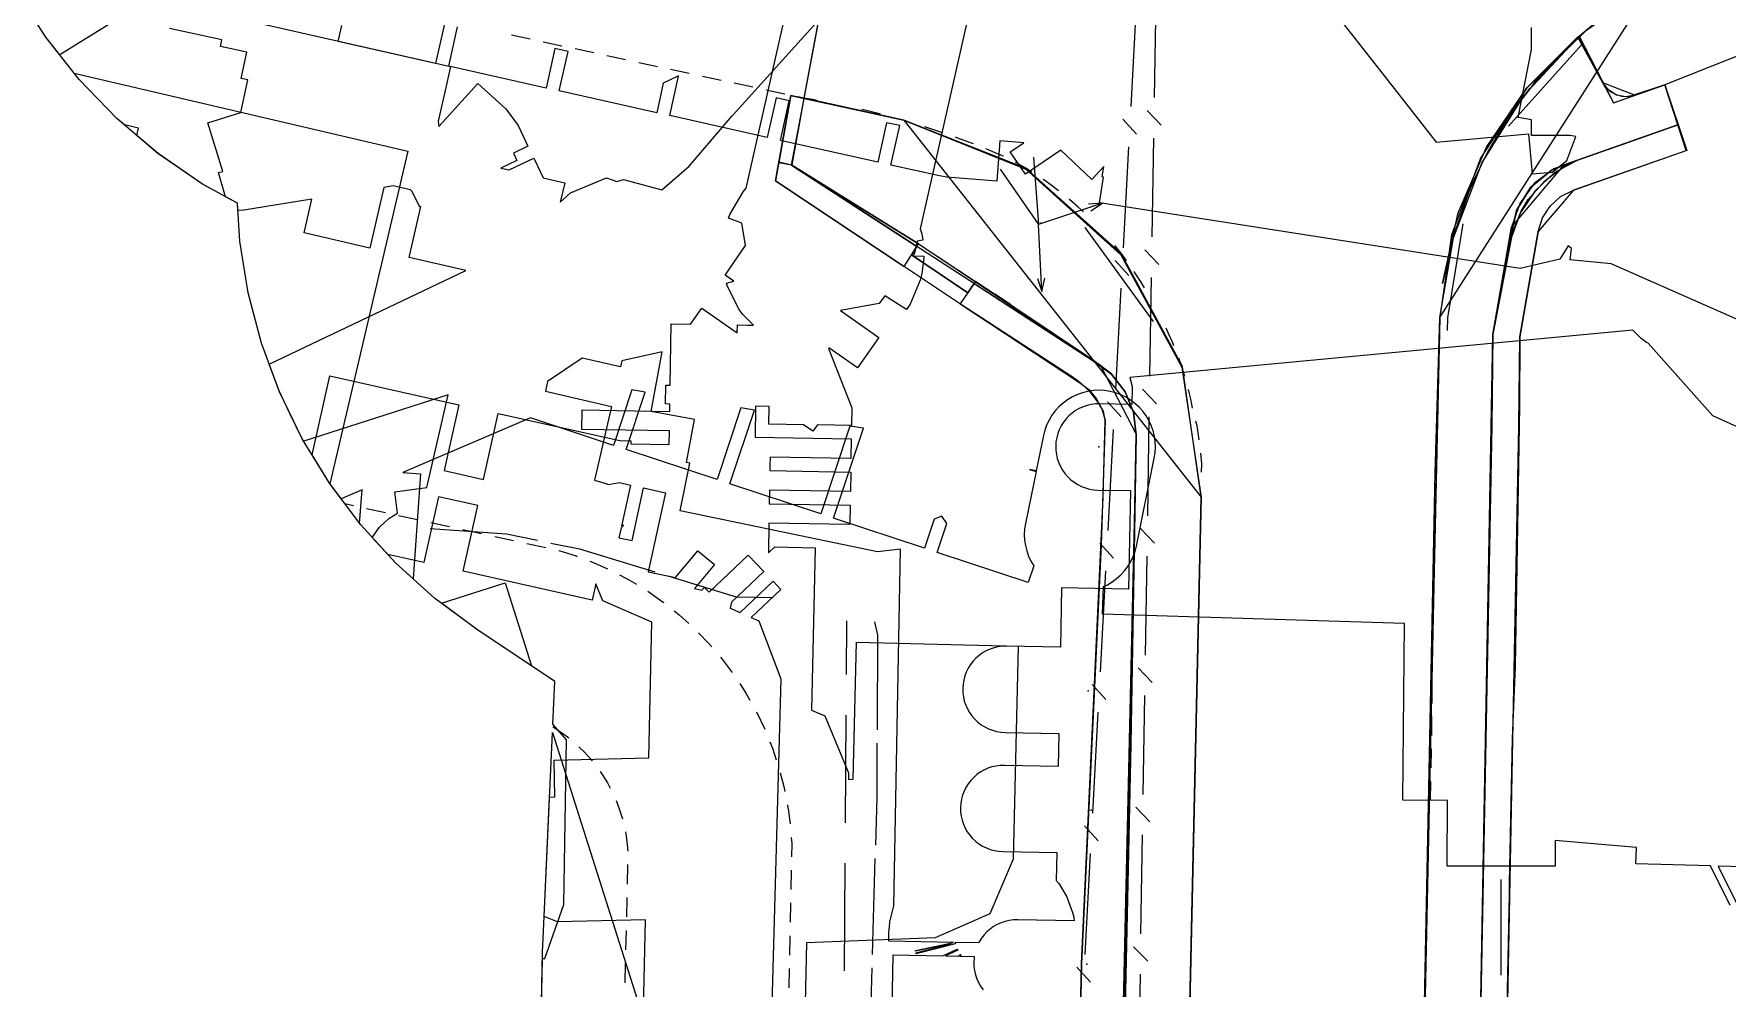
# Model space of a CAD drawing. Header units: metres. Extents: x -3903 to -3714, y 4981 to 6033.
# Drawn here: x -3848.3 to -3785.5, y 5277.6 to 5313 of the extents above; entities that cross this region are included whole.
import ezdxf

# ---------------------------------------------------------------- set-up
doc = ezdxf.new("R2010")
doc.units = ezdxf.units.M
for name, color, linetype in [('BOUNDARY', 7, 'Continuous'), ('BUILDING', 7, 'Continuous'), ('CURB', 7, 'Continuous'), ('ELECTR_CABLE', 7, 'Continuous'), ('ELECTR_CABLE_COMM', 7, 'Continuous'), ('GAS', 7, 'Continuous'), ('GRASS', 7, 'Continuous'), ('GROUND', 7, 'Continuous'), ('LAMP', 7, 'Continuous'), ('OVERHEAD_POWER_LINE', 7, 'Continuous'), ('ROAD', 7, 'Continuous'), ('SEWER', 7, 'Continuous'), ('SIDEWALK_PATH', 7, 'Continuous'), ('TREE', 7, 'Continuous'), ('WATER_PIPELINE', 7, 'Continuous')]:
    doc.layers.add(name, color=color, linetype=linetype)

msp = doc.modelspace()

# ---------------------------------------------------------------- linework, layer by layer
at = {"layer": 'BOUNDARY'}
for points in [[(-3766.326, 5319.676), (-3787.796, 5311.133), (-3786.987, 5308.698), (-3791.191, 5307.231), (-3792.499, 5305.686), (-3793.178, 5301.777), (-3793.195, 5299.223), (-3793.353, 5289.553), (-3793.458, 5286.872), (-3793.569, 5281.488), (-3793.572, 5281.3), (-3793.577, 5281.084), (-3793.843, 5268.051), (-3793.899, 5265.55), (-3794.226, 5250.986), (-3794.257, 5249.969), (-3794.26, 5249.905), (-3794.467, 5243.278), (-3794.781, 5233.291), (-3794.95, 5225.411), (-3794.938, 5219.615), (-3795.084, 5200.583)], [(-3809.857, 5258.272), (-3809.436, 5278.528), (-3808.637, 5295.817), (-3808.564, 5298.695), (-3808.624, 5299.019), (-3808.68, 5299.126), (-3808.807, 5299.328), (-3808.948, 5299.521), (-3809.098, 5299.701), (-3809.257, 5299.867), (-3809.427, 5300.022), (-3809.602, 5300.164), (-3809.792, 5300.298), (-3813.927, 5302.999), (-3820.79, 5307.575), (-3820.222, 5310.742), (-3819.734, 5310.632), (-3818.097, 5319.329)]]:
    msp.add_lwpolyline(points, dxfattribs=at)
at = {"layer": 'BUILDING'}
for points in [[(-3834.436, 5308.669), (-3837.329, 5296.332), (-3837.342, 5296.349), (-3838.349, 5297.999), (-3839.191, 5299.739), (-3839.862, 5301.552), (-3840.354, 5303.421), (-3840.664, 5305.329), (-3840.754, 5306.741), (-3842.05, 5307.453), (-3843.702, 5308.59), (-3845.232, 5309.887), (-3846.624, 5311.331), (-3846.814, 5311.571)], [(-3830.821, 5292.649), (-3829.846, 5289.575), (-3831.886, 5290.935), (-3833.189, 5291.898)], [(-3834.193, 5264.424), (-3833.246, 5265.411), (-3831.703, 5266.724), (-3829.653, 5268.295), (-3829.432, 5278.944), (-3829.415, 5279.451), (-3829.061, 5287.101), (-3818.422, 5253.551), (-3829.619, 5250)]]:
    msp.add_lwpolyline(points, close=True, dxfattribs=at)
at = {"layer": 'CURB'}
for points in [[(-3799.43, 5141.648), (-3796.32, 5296.741), (-3796.146, 5302.497), (-3788.309, 5314.771)], [(-3829.896, 5312.826), (-3830.588, 5312.975)], [(-3828.714, 5312.571), (-3829.407, 5312.72)], [(-3791.024, 5312.912), (-3790.11, 5311.218), (-3788.901, 5310.748), (-3787.796, 5311.133)], [(-3827.533, 5312.317), (-3828.226, 5312.466)], [(-3826.352, 5312.063), (-3826.809, 5312.161), (-3827.045, 5312.212)], [(-3793.596, 5309.604), (-3790.875, 5312.636)], [(-3825.171, 5311.808), (-3825.863, 5311.957)], [(-3823.99, 5311.554), (-3824.682, 5311.703)], [(-3822.809, 5311.299), (-3823.501, 5311.448)], [(-3821.628, 5311.045), (-3822.32, 5311.194)], [(-3820.446, 5310.79), (-3821.139, 5310.94)], [(-3792.814, 5310.995), (-3793.008, 5310.746), (-3793.146, 5310.562), (-3793.222, 5310.459), (-3793.24, 5310.434)], [(-3820.192, 5308.152), (-3819.734, 5310.637)], [(-3819.261, 5310.558), (-3819.346, 5310.573), (-3819.733, 5310.637), (-3819.958, 5310.685)], [(-3819.734, 5310.632), (-3816.034, 5309.829), (-3805.005, 5295.835), (-3806.718, 5219.034), (-3812.661, 5213.168), (-3813.155, 5213.164)], [(-3816.899, 5310.048), (-3817.036, 5310.084), (-3817.418, 5310.178), (-3817.587, 5310.217)], [(-3814.585, 5309.355), (-3814.767, 5309.418), (-3815.141, 5309.541), (-3815.258, 5309.577)], [(-3797.204, 5141.797), (-3794.219, 5298.495), (-3794.177, 5301.869), (-3793.484, 5305.857), (-3791.522, 5308.175), (-3787.313, 5309.652)], [(-3793.527, 5310.024), (-3793.555, 5309.984), (-3793.631, 5309.871), (-3793.826, 5309.571), (-3793.91, 5309.433)], [(-3813.45, 5308.941), (-3813.654, 5309.02), (-3814.023, 5309.157), (-3814.113, 5309.19)], [(-3794.167, 5309.004), (-3794.194, 5308.957), (-3794.368, 5308.644), (-3794.504, 5308.385)], [(-3812.332, 5308.483), (-3812.559, 5308.58), (-3812.922, 5308.732), (-3812.985, 5308.757)], [(-3811.278, 5307.895), (-3811.508, 5308.038), (-3811.851, 5308.237), (-3811.887, 5308.257)], [(-3820.192, 5308.153), (-3815.483, 5305.239), (-3808.747, 5300.738), (-3807.414, 5298.176), (-3808.315, 5258.671), (-3808.704, 5257.902), (-3819.557, 5249.527)], [(-3810.288, 5307.203), (-3810.512, 5307.374), (-3810.838, 5307.606), (-3810.86, 5307.621)], [(-3794.727, 5307.937), (-3794.847, 5307.683), (-3794.865, 5307.642), (-3794.992, 5307.355), (-3795.017, 5307.295)], [(-3809.368, 5306.421), (-3809.576, 5306.612), (-3809.88, 5306.876), (-3809.898, 5306.891)], [(-3809.316, 5305.837), (-3806.787, 5302.353)], [(-3795.86, 5302.017), (-3795.846, 5302.488), (-3795.285, 5305.973)], [(-3807.771, 5304.612), (-3807.937, 5304.838), (-3808.186, 5305.154), (-3808.203, 5305.174)], [(-3795.601, 5305.694), (-3795.607, 5305.675), (-3795.657, 5305.503), (-3795.679, 5305.427), (-3795.707, 5305.331), (-3795.791, 5305.016)], [(-3807.108, 5303.603), (-3807.256, 5303.848), (-3807.472, 5304.184), (-3807.485, 5304.203)], [(-3812.07, 5302.98), (-3812.661, 5303.366)], [(-3806.011, 5301.452), (-3806.056, 5301.561), (-3806.136, 5301.745), (-3806.219, 5301.927), (-3806.3, 5302.098)], [(-3805.607, 5300.314), (-3805.644, 5300.435), (-3805.705, 5300.626), (-3805.769, 5300.815), (-3805.829, 5300.986)], [(-3805.322, 5299.14), (-3805.348, 5299.276), (-3805.389, 5299.471), (-3805.433, 5299.665), (-3805.474, 5299.832)], [(-3805.079, 5297.959), (-3805.151, 5298.474), (-3805.199, 5298.656)], [(-3804.983, 5296.756), (-3804.977, 5297.063), (-3805.017, 5297.462)], [(-3836.776, 5295.595), (-3836.451, 5295.524)], [(-3835.962, 5295.417), (-3835.262, 5295.263)], [(-3834.774, 5295.156), (-3834.074, 5295.003)], [(-3833.585, 5294.896), (-3832.885, 5294.742)], [(-3832.396, 5294.635), (-3831.696, 5294.482)], [(-3831.208, 5294.375), (-3830.508, 5294.221)], [(-3830.019, 5294.114), (-3829.319, 5293.961)], [(-3828.831, 5293.851), (-3828.189, 5293.651), (-3828.148, 5293.635)], [(-3827.68, 5293.458), (-3827.521, 5293.397), (-3827.023, 5293.173)], [(-3826.575, 5292.95), (-3826.208, 5292.757), (-3825.95, 5292.6)], [(-3825.525, 5292.337), (-3824.954, 5291.939), (-3824.938, 5291.926)], [(-3824.547, 5291.614), (-3824.361, 5291.466), (-3824.006, 5291.144)], [(-3823.646, 5290.798), (-3823.263, 5290.402), (-3823.155, 5290.275)], [(-3822.831, 5289.895), (-3822.765, 5289.817), (-3822.398, 5289.324)], [(-3822.118, 5288.91), (-3821.889, 5288.558), (-3821.744, 5288.299)], [(-3796.44, 5288.895), (-3796.443, 5288.556), (-3796.445, 5288.364), (-3796.446, 5288.306), (-3796.447, 5288.19)], [(-3821.501, 5287.862), (-3821.191, 5287.215)], [(-3796.451, 5287.69), (-3796.458, 5286.985)], [(-3829.052, 5287.305), (-3828.986, 5287.267), (-3828.695, 5287.073), (-3828.464, 5286.897)], [(-3828.086, 5286.57), (-3827.889, 5286.379), (-3827.648, 5286.113), (-3827.593, 5286.045)], [(-3821.004, 5286.752), (-3820.906, 5286.51), (-3820.762, 5286.077)], [(-3796.467, 5286.486), (-3796.482, 5285.781)], [(-3827.292, 5285.646), (-3827.217, 5285.539), (-3827.029, 5285.234), (-3826.921, 5285.029)], [(-3820.617, 5285.599), (-3820.484, 5285.092), (-3820.446, 5284.903)], [(-3796.492, 5285.281), (-3796.506, 5284.576)], [(-3826.708, 5284.577), (-3826.588, 5284.266), (-3826.483, 5283.933), (-3826.474, 5283.896)], [(-3820.348, 5284.413), (-3820.342, 5284.38), (-3820.315, 5284.186), (-3820.301, 5284.082), (-3820.249, 5283.703)], [(-3826.363, 5283.408), (-3826.336, 5283.263), (-3826.319, 5283.131), (-3826.297, 5282.957), (-3826.293, 5282.93), (-3826.276, 5282.694)], [(-3820.209, 5283.204), (-3820.191, 5282.972), (-3820.201, 5282.488)], [(-3826.279, 5282.194), (-3826.297, 5281.473)], [(-3820.211, 5281.988), (-3820.225, 5281.272)], [(-3826.308, 5280.973), (-3826.326, 5280.253)], [(-3820.236, 5280.772), (-3820.25, 5280.055)], [(-3826.337, 5279.753), (-3826.355, 5279.032)], [(-3820.26, 5279.555), (-3820.275, 5278.839)], [(-3826.367, 5278.533), (-3826.384, 5277.812)], [(-3820.285, 5278.339), (-3820.3, 5277.622)]]:
    msp.add_lwpolyline(points, dxfattribs=at)
at = {"layer": 'ELECTR_CABLE'}
for points in [[(-3845.795, 5314.76), (-3832.849, 5311.821), (-3833.026, 5311.041), (-3833.309, 5309.793), (-3833.277, 5309.594), (-3831.833, 5311.182), (-3830.8, 5310.243), (-3830.341, 5309.627), (-3829.975, 5308.862), (-3830.516, 5308.603), (-3830.385, 5308.33), (-3830.977, 5308.046), (-3830.669, 5307.975), (-3829.759, 5308.411), (-3829.627, 5308.135), (-3829.408, 5307.681), (-3828.608, 5307.495), (-3828.776, 5306.777), (-3828.403, 5307.133), (-3827.067, 5307.687), (-3826.68, 5307.547), (-3826.427, 5307.62), (-3825.009, 5307.239), (-3824, 5308.118), (-3822.399, 5309.981), (-3822.367, 5310.017), (-3820.075, 5312.559), (-3817.427, 5315.506)], [(-3800.1, 5313.882), (-3798.06, 5311.279), (-3796.283, 5309.012), (-3792.861, 5309.322), (-3792.725, 5307.828), (-3791.977, 5307.896), (-3791.434, 5308.333), (-3791.096, 5309.222), (-3791.322, 5309.261), (-3792.747, 5309.261), (-3792.747, 5309.834), (-3793.235, 5309.929), (-3792.747, 5312.442), (-3792.747, 5313.261)], [(-3785.375, 5280.677), (-3786.105, 5282.147), (-3788.872, 5282.219), (-3788.856, 5282.823), (-3791.869, 5283.088), (-3791.87, 5282.133), (-3795.87, 5282.138), (-3795.867, 5284.572), (-3797.521, 5284.587), (-3797.463, 5291.146), (-3808.657, 5291.492), (-3808.626, 5292.512), (-3808.479, 5292.581), (-3808.302, 5292.686), (-3808.136, 5292.808), (-3807.982, 5292.946), (-3807.843, 5293.098), (-3807.72, 5293.263), (-3807.613, 5293.439), (-3807.524, 5293.625), (-3807.454, 5293.819), (-3807.403, 5294.018), (-3806.74, 5297.278), (-3806.709, 5297.482), (-3806.698, 5297.688), (-3806.707, 5297.894), (-3806.736, 5298.098), (-3806.786, 5298.298), (-3806.854, 5298.492), (-3806.941, 5298.679), (-3807.047, 5298.856), (-3807.169, 5299.022), (-3807.306, 5299.175), (-3807.459, 5299.314), (-3807.624, 5299.438), (-3807.8, 5299.544), (-3807.986, 5299.633), (-3808.179, 5299.704), (-3808.379, 5299.755), (-3808.583, 5299.786), (-3808.789, 5299.797), (-3808.995, 5299.788), (-3809.199, 5299.758), (-3809.399, 5299.709), (-3809.593, 5299.64), (-3809.78, 5299.553), (-3809.957, 5299.448), (-3810.123, 5299.326), (-3810.276, 5299.188), (-3810.415, 5299.036), (-3810.539, 5298.871), (-3810.645, 5298.695), (-3810.734, 5298.509), (-3810.805, 5298.315), (-3810.856, 5298.115), (-3811.121, 5296.812), (-3811.371, 5296.863), (-3811.127, 5296.782), (-3811.519, 5294.856), (-3811.55, 5294.652), (-3811.561, 5294.446), (-3811.552, 5294.24), (-3811.522, 5294.036), (-3811.473, 5293.836), (-3811.405, 5293.642), (-3811.317, 5293.455), (-3811.214, 5293.281), (-3811.418, 5292.665), (-3814.79, 5293.78), (-3814.435, 5294.851), (-3814.617, 5295.128), (-3814.906, 5295.02), (-3815.264, 5293.937), (-3818.636, 5295.053), (-3817.532, 5298.388), (-3818.032, 5298.471), (-3819.11, 5295.21), (-3822.482, 5296.325), (-3821.577, 5299.059), (-3822.077, 5299.142), (-3822.956, 5296.482), (-3826.328, 5297.597), (-3825.622, 5299.73), (-3826.122, 5299.812), (-3826.802, 5297.754), (-3829.883, 5298.773), (-3834.619, 5296.747), (-3833.96, 5296.7), (-3834.239, 5292.804), (-3834.876, 5293.377), (-3836.181, 5294.803), (-3836.222, 5294.857), (-3836.133, 5296.1), (-3836.906, 5295.769), (-3837.342, 5296.348), (-3838.348, 5297.999), (-3838.806, 5298.943), (-3839.214, 5299.801), (-3839.573, 5300.772), (-3832.28, 5304.243), (-3834.386, 5304.733), (-3833.945, 5306.624), (-3833.992, 5306.601), (-3834.27, 5307.181), (-3834.329, 5307.235), (-3834.98, 5307.382), (-3835.321, 5307.327), (-3835.846, 5305.073), (-3838.281, 5305.641), (-3837.989, 5306.896), (-3840.59, 5306.476), (-3840.738, 5306.48), (-3840.754, 5306.741), (-3842.049, 5307.453), (-3843.701, 5308.59), (-3844.486, 5309.255), (-3844.425, 5309.527), (-3844.947, 5309.645), (-3845.231, 5309.887), (-3846.624, 5311.33), (-3847.864, 5312.906), (-3848.072, 5313.232)], [(-3833.604, 5294.67), (-3830.772, 5294.467), (-3829.622, 5294.23)], [(-3829.132, 5294.129), (-3828.061, 5293.908), (-3825.269, 5293.056)], [(-3824.79, 5292.91), (-3822.255, 5292.137), (-3820.893, 5292.103)], [(-3818.158, 5291.244), (-3818.172, 5289.245)], [(-3817.115, 5291.201), (-3817.003, 5290.707), (-3817.024, 5287.2)], [(-3818.182, 5287.745), (-3818.21, 5283.746)], [(-3817.027, 5286.7), (-3817.039, 5284.693)], [(-3817.039, 5284.693), (-3817.088, 5282.916)], [(-3818.22, 5282.246), (-3818.248, 5278.248)], [(-3817.102, 5282.416), (-3817.201, 5278.861)], [(-3784.873, 5282.115), (-3785.822, 5282.14), (-3785.151, 5280.788)], [(-3793.875, 5278.096), (-3793.871, 5281.636)], [(-3817.215, 5278.361), (-3817.314, 5274.806)]]:
    msp.add_lwpolyline(points, dxfattribs=at)
at = {"layer": 'ELECTR_CABLE_COMM'}
for points in [[(-3807.408, 5314.079), (-3807.612, 5310.331)], [(-3806.735, 5310.662), (-3806.676, 5314.334)], [(-3806.486, 5309.643), (-3807.007, 5310.181)], [(-3807.902, 5309.861), (-3807.402, 5309.303)], [(-3806.818, 5305.489), (-3806.759, 5309.162)], [(-3807.693, 5308.833), (-3807.896, 5305.086)], [(-3808.187, 5304.616), (-3807.686, 5304.058)], [(-3806.569, 5304.47), (-3807.09, 5305.009)], [(-3806.901, 5300.317), (-3806.842, 5303.99)], [(-3807.977, 5303.588), (-3808.18, 5299.84)], [(-3806.652, 5299.298), (-3807.173, 5299.836)], [(-3808.471, 5299.37), (-3807.97, 5298.812)], [(-3808.261, 5298.342), (-3808.464, 5294.595)], [(-3806.984, 5295.145), (-3806.925, 5298.817)], [(-3806.735, 5294.126), (-3807.257, 5294.664)], [(-3808.755, 5294.125), (-3808.255, 5293.567)], [(-3807.067, 5289.973), (-3807.008, 5293.645)], [(-3808.545, 5293.097), (-3808.749, 5289.349)], [(-3806.818, 5288.953), (-3807.34, 5289.492)], [(-3809.039, 5288.879), (-3808.539, 5288.321)], [(-3807.15, 5284.8), (-3807.091, 5288.473)], [(-3808.83, 5287.851), (-3809.033, 5284.104)], [(-3806.901, 5283.781), (-3807.423, 5284.32)], [(-3809.324, 5283.634), (-3808.823, 5283.076)], [(-3807.233, 5279.628), (-3807.174, 5283.3)], [(-3809.114, 5282.606), (-3809.317, 5278.858)], [(-3806.984, 5278.609), (-3807.506, 5279.147)], [(-3809.608, 5278.388), (-3809.107, 5277.83)], [(-3807.316, 5274.456), (-3807.257, 5278.128)]]:
    msp.add_lwpolyline(points, dxfattribs=at)
at = {"layer": 'GAS'}
for points in [[(-3833.076, 5313.397), (-3833.403, 5311.933), (-3837.016, 5312.74), (-3836.883, 5313.336)], [(-3784.456, 5302.14), (-3789.789, 5304.498), (-3791.305, 5304.637), (-3791.267, 5305.059), (-3791.379, 5305.166), (-3791.696, 5304.667), (-3793.164, 5304.32), (-3808.773, 5306.753), (-3808.624, 5307.709), (-3808.67, 5307.716), (-3808.609, 5308.106), (-3809.056, 5307.628), (-3810.212, 5308.71), (-3811.522, 5307.819), (-3812.085, 5308.646), (-3811.583, 5308.988), (-3812.464, 5309.059), (-3812.585, 5307.564), (-3814.438, 5307.714), (-3814.713, 5307.755), (-3816.511, 5308.158), (-3816.184, 5309.621), (-3816.672, 5309.73), (-3816.999, 5308.267), (-3820.612, 5309.074), (-3820.285, 5310.538), (-3820.773, 5310.647), (-3821.1, 5309.183), (-3824.713, 5309.991), (-3824.386, 5311.455), (-3824.419, 5311.462), (-3824.956, 5311.197), (-3825.201, 5310.1), (-3828.814, 5310.908), (-3828.487, 5312.372), (-3828.975, 5312.481), (-3829.302, 5311.017), (-3832.915, 5311.824), (-3832.588, 5313.288)]]:
    msp.add_lwpolyline(points, dxfattribs=at)
at = {"layer": 'GRASS'}
for points in [[(-3788.309, 5314.771), (-3786.107, 5315.913), (-3767.647, 5323.005), (-3766.326, 5319.676), (-3787.796, 5311.133), (-3789.15, 5310.696), (-3789.399, 5310.708), (-3789.635, 5310.777), (-3789.848, 5310.899), (-3790.03, 5311.069), (-3791.021, 5312.905), (-3790.118, 5313.662), (-3789.1, 5314.393)], [(-3794.219, 5298.495), (-3797.204, 5141.794), (-3796.204, 5141.759), (-3793.219, 5298.479), (-3793.178, 5301.777), (-3792.499, 5305.686), (-3792.338, 5306.195), (-3792.055, 5306.636), (-3791.666, 5306.989), (-3791.191, 5307.231), (-3787.003, 5308.7), (-3787.313, 5309.652), (-3791.042, 5308.343), (-3791.9, 5307.864), (-3792.611, 5307.206), (-3793.15, 5306.401), (-3793.49, 5305.479), (-3794.177, 5301.869)], [(-3816.025, 5304.398), (-3815.482, 5305.238), (-3820.187, 5308.151), (-3820.669, 5308.263), (-3820.79, 5307.575)], [(-3793.585, 5305.153), (-3793.394, 5305.805), (-3793.128, 5306.444), (-3792.874, 5306.875), (-3792.258, 5307.562), (-3791.816, 5307.912), (-3791.44, 5308.157), (-3791.042, 5308.343), (-3791.915, 5308.022), (-3792.642, 5307.472), (-3793.179, 5306.736), (-3793.484, 5305.857)], [(-3809.852, 5258.279), (-3819.533, 5250.809), (-3819.557, 5249.527), (-3808.873, 5257.772), (-3808.622, 5257.963), (-3808.438, 5258.212), (-3808.332, 5258.503), (-3808.312, 5258.817), (-3807.728, 5281.108), (-3807.415, 5298.147), (-3807.508, 5298.984), (-3807.819, 5299.751), (-3808.325, 5300.406), (-3809.001, 5300.908), (-3813.376, 5303.833), (-3813.937, 5303.005), (-3809.515, 5300.093), (-3809.173, 5299.822), (-3808.896, 5299.491), (-3808.691, 5299.112), (-3808.564, 5298.695), (-3808.708, 5294.045), (-3809.436, 5278.528)]]:
    msp.add_lwpolyline(points, close=True, dxfattribs=at)
at = {"layer": 'GROUND'}
msp.add_lwpolyline([(-3766.326, 5319.676), (-3787.796, 5311.133), (-3788.901, 5310.748), (-3789.249, 5310.693), (-3789.586, 5310.758), (-3789.88, 5310.933), (-3790.055, 5311.146), (-3790.961, 5312.908), (-3790.701, 5313.159), (-3789.434, 5314.069), (-3788.108, 5314.887), (-3786.728, 5315.61), (-3785.299, 5316.235), (-3767.647, 5323.005), (-3770.387, 5330.649)], close=True, dxfattribs=at)
for points in [[(-3794.705, 5273.099), (-3794.177, 5301.869), (-3793.526, 5305.458), (-3793.305, 5306.467), (-3792.78, 5307.327), (-3792.008, 5307.974), (-3791.042, 5308.343), (-3788.955, 5309.075), (-3787.313, 5309.652), (-3787.796, 5311.133), (-3786.987, 5308.698), (-3791.191, 5307.231), (-3792.499, 5305.686), (-3793.178, 5301.777), (-3793.195, 5299.223), (-3793.353, 5289.553), (-3793.458, 5286.872), (-3793.569, 5281.488), (-3793.572, 5281.3), (-3793.577, 5281.084), (-3793.843, 5268.051)], [(-3809.857, 5258.272), (-3809.436, 5278.528), (-3808.637, 5295.817), (-3808.564, 5298.695), (-3808.624, 5299.019), (-3808.68, 5299.126), (-3808.807, 5299.328), (-3808.948, 5299.521), (-3809.098, 5299.701), (-3809.257, 5299.867), (-3809.427, 5300.022), (-3809.602, 5300.164), (-3809.792, 5300.298), (-3813.927, 5302.999), (-3820.79, 5307.575), (-3820.668, 5308.255), (-3820.199, 5308.17), (-3820.202, 5308.158), (-3815.547, 5305.139), (-3815.75, 5304.823), (-3813.657, 5303.419), (-3813.425, 5303.762), (-3809.003, 5300.894), (-3808.325, 5300.398), (-3807.817, 5299.747), (-3807.506, 5298.983), (-3807.415, 5298.147), (-3807.608, 5286.654), (-3808.312, 5258.817)]]:
    msp.add_lwpolyline(points, dxfattribs=at)
at = {"layer": 'LAMP'}
msp.add_point((-3810.953, 5305.995), dxfattribs=at)
at = {"layer": 'OVERHEAD_POWER_LINE'}
for points in [[(-3811.222, 5308.449), (-3811.038, 5305.956)], [(-3812.463, 5308.01), (-3811.038, 5305.956)], [(-3808.665, 5306.743), (-3811.038, 5305.956)], [(-3809.097, 5306.459), (-3808.665, 5306.743), (-3809.183, 5306.712)], [(-3810.91, 5303.459), (-3811.038, 5305.956)], [(-3811.07, 5303.951), (-3810.91, 5303.459), (-3810.802, 5303.966)]]:
    msp.add_lwpolyline(points, dxfattribs=at)
at = {"layer": 'ROAD'}
for points in [[(-3806.719, 5219.042), (-3805.005, 5295.834), (-3805.005, 5295.836), (-3805.696, 5300.673), (-3805.697, 5300.677), (-3807.95, 5304.855), (-3807.952, 5304.858), (-3811.488, 5308.025), (-3811.491, 5308.026), (-3816.033, 5309.829), (-3816.035, 5309.829), (-3819.733, 5310.637), (-3819.734, 5310.637), (-3819.734, 5310.638), (-3818.11, 5319.329)], [(-3790.702, 5313.159), (-3792.934, 5311.004), (-3792.935, 5311.002), (-3794.62, 5308.441), (-3794.621, 5308.439), (-3795.708, 5305.572), (-3795.708, 5305.57), (-3796.146, 5302.498), (-3796.146, 5302.497), (-3797.417, 5245.589), (-3797.416, 5245.585), (-3797.414, 5245.582), (-3797.411, 5245.579), (-3797.407, 5245.578), (-3797.403, 5245.579), (-3797.4, 5245.581), (-3797.398, 5245.584), (-3797.397, 5245.588), (-3797.256, 5250.077), (-3799.43, 5141.648), (-3800.099, 5109.153)]]:
    msp.add_lwpolyline(points, dxfattribs=at)
at = {"layer": 'SEWER'}
for points in [[(-3844.196, 5314.202), (-3847.347, 5312.249), (-3847.864, 5312.906), (-3848.307, 5313.602)], [(-3829.622, 5269.765), (-3829.437, 5278.711), (-3829.348, 5278.712), (-3828.64, 5280.711), (-3828.545, 5286.828), (-3829.048, 5287.401), (-3828.974, 5288.994), (-3831.885, 5290.935), (-3833.44, 5292.083), (-3834.876, 5293.377), (-3835.754, 5294.337), (-3835.485, 5294.721), (-3835.458, 5294.748), (-3835.166, 5295.01), (-3835.135, 5295.034), (-3834.81, 5295.233), (-3834.917, 5296.025), (-3833.724, 5296.187), (-3832.934, 5299.634), (-3838.296, 5297.913), (-3838.348, 5297.999), (-3839.191, 5299.738), (-3839.861, 5301.551), (-3840.354, 5303.42), (-3840.663, 5305.328), (-3840.754, 5306.741), (-3841.192, 5306.982), (-3841.455, 5307.877), (-3841.297, 5307.924), (-3841.856, 5309.722), (-3840.628, 5310.104), (-3840.368, 5311.315), (-3840.612, 5311.367), (-3840.4, 5312.35), (-3841.383, 5312.562), (-3841.33, 5312.806), (-3843.28, 5313.226)], [(-3783.805, 5297.844), (-3786.014, 5298.847), (-3788.421, 5301.547), (-3788.481, 5301.577), (-3788.679, 5301.719), (-3788.991, 5302.034), (-3807.649, 5300.267), (-3807.555, 5299.934), (-3807.567, 5299.274), (-3808.768, 5299.296), (-3808.925, 5299.292), (-3809.081, 5299.272), (-3809.234, 5299.236), (-3809.382, 5299.186), (-3809.526, 5299.122), (-3809.662, 5299.043), (-3809.79, 5298.952), (-3809.908, 5298.849), (-3810.015, 5298.735), (-3810.111, 5298.61), (-3810.195, 5298.477), (-3810.264, 5298.336), (-3810.32, 5298.19), (-3810.361, 5298.038), (-3810.387, 5297.883), (-3810.397, 5297.727), (-3810.393, 5297.57), (-3810.373, 5297.414), (-3810.337, 5297.261), (-3810.287, 5297.112), (-3810.223, 5296.969), (-3810.144, 5296.833), (-3810.053, 5296.705), (-3809.95, 5296.587), (-3809.836, 5296.479), (-3809.711, 5296.383), (-3809.578, 5296.3), (-3809.437, 5296.23), (-3809.291, 5296.175), (-3809.139, 5296.134), (-3808.984, 5296.108), (-3808.828, 5296.097), (-3807.627, 5296.075), (-3807.695, 5292.416), (-3810.177, 5292.462), (-3810.218, 5290.264), (-3812.217, 5290.302), (-3812.374, 5290.297), (-3812.53, 5290.277), (-3812.683, 5290.241), (-3812.832, 5290.191), (-3812.975, 5290.127), (-3813.111, 5290.049), (-3813.239, 5289.957), (-3813.357, 5289.854), (-3813.465, 5289.74), (-3813.561, 5289.615), (-3813.644, 5289.482), (-3813.714, 5289.342), (-3813.77, 5289.195), (-3813.811, 5289.043), (-3813.836, 5288.888), (-3813.847, 5288.732), (-3813.842, 5288.575), (-3813.822, 5288.419), (-3813.787, 5288.266), (-3813.737, 5288.117), (-3813.672, 5287.974), (-3813.594, 5287.838), (-3813.503, 5287.71), (-3813.4, 5287.592), (-3813.285, 5287.484), (-3813.161, 5287.388), (-3813.028, 5287.305), (-3812.887, 5287.235), (-3812.74, 5287.18), (-3812.589, 5287.139), (-3812.434, 5287.113), (-3812.277, 5287.102), (-3810.278, 5287.065), (-3810.3, 5285.841), (-3812.3, 5285.878), (-3812.457, 5285.873), (-3812.613, 5285.853), (-3812.766, 5285.818), (-3812.915, 5285.768), (-3813.058, 5285.703), (-3813.194, 5285.625), (-3813.322, 5285.534), (-3813.44, 5285.431), (-3813.548, 5285.316), (-3813.644, 5285.192), (-3813.727, 5285.059), (-3813.797, 5284.918), (-3813.852, 5284.772), (-3813.893, 5284.62), (-3813.919, 5284.465), (-3813.93, 5284.308), (-3813.925, 5284.151), (-3813.905, 5283.996), (-3813.87, 5283.843), (-3813.819, 5283.694), (-3813.755, 5283.551), (-3813.677, 5283.415), (-3813.586, 5283.287), (-3813.482, 5283.168), (-3813.368, 5283.061), (-3813.244, 5282.965), (-3813.111, 5282.882), (-3812.97, 5282.812), (-3812.823, 5282.756), (-3812.671, 5282.715), (-3812.517, 5282.689), (-3812.36, 5282.679), (-3810.36, 5282.641), (-3810.38, 5281.599), (-3810.28, 5281.489), (-3810.26, 5281.461), (-3809.985, 5280.998), (-3809.967, 5280.96), (-3809.77, 5280.418), (-3809.76, 5280.377), (-3809.729, 5280.248), (-3809.723, 5280.218), (-3809.709, 5280.105), (-3811.807, 5280.144), (-3811.963, 5280.139), (-3812.119, 5280.119), (-3812.272, 5280.084), (-3812.421, 5280.034), (-3812.564, 5279.969), (-3812.7, 5279.891), (-3812.828, 5279.8), (-3812.946, 5279.696), (-3813.054, 5279.582), (-3813.15, 5279.458), (-3813.233, 5279.325), (-3813.25, 5279.291), (-3814.129, 5279.308), (-3814.128, 5279.304), (-3814.129, 5279.304), (-3814.127, 5279.294), (-3814.126, 5279.29), (-3814.125, 5279.287), (-3814.117, 5279.253), (-3815.57, 5278.879), (-3815.58, 5278.92), (-3814.287, 5279.254), (-3815.594, 5278.978), (-3815.6, 5279.008), (-3814.192, 5279.305), (-3816.59, 5279.35), (-3816.585, 5279.659), (-3816.555, 5280.031), (-3816.549, 5280.068), (-3816.398, 5280.662), (-3816.151, 5293.903), (-3817.004, 5293.806), (-3824.331, 5295.328), (-3823.965, 5297.093), (-3824.098, 5297.118), (-3823.803, 5298.713), (-3825.402, 5299.009), (-3824.993, 5301.22), (-3826.49, 5300.895), (-3826.543, 5300.663), (-3827.959, 5300.988), (-3829.248, 5300.125), (-3829.33, 5299.763), (-3826.878, 5299.201), (-3827.505, 5296.465), (-3827.125, 5296.353), (-3827.088, 5296.339), (-3826.99, 5296.297), (-3826.577, 5296.371), (-3826.173, 5296.282), (-3826.508, 5294.755), (-3826.454, 5294.803), (-3826.431, 5294.777), (-3826.521, 5294.696), (-3826.602, 5294.324), (-3826.114, 5294.219), (-3825.685, 5296.175), (-3824.868, 5295.996), (-3825.511, 5293.065), (-3824.504, 5292.844), (-3823.679, 5293.846), (-3823.055, 5293.332), (-3823.793, 5292.438), (-3823.531, 5292.38), (-3823.427, 5292.478), (-3823.281, 5292.325), (-3823.236, 5292.315), (-3821.805, 5293.677), (-3821.229, 5293.073), (-3822.425, 5291.935), (-3822.474, 5291.713), (-3822.106, 5291.548), (-3820.885, 5292.711), (-3820.597, 5292.408), (-3821.694, 5291.364), (-3821.41, 5291.237), (-3820.59, 5289.092), (-3820.938, 5276.541)], [(-3816.506, 5274.873), (-3816.432, 5278.841), (-3815.832, 5278.83), (-3814.58, 5278.806), (-3814.047, 5279.061), (-3814.036, 5279.042), (-3814.029, 5279.024), (-3814.489, 5278.804), (-3814.014, 5278.796), (-3813.93, 5278.857), (-3813.919, 5278.845), (-3813.91, 5278.829), (-3813.957, 5278.795), (-3813.416, 5278.784), (-3813.425, 5278.731), (-3813.436, 5278.574), (-3813.431, 5278.417), (-3813.411, 5278.261), (-3813.376, 5278.108), (-3813.326, 5277.96), (-3813.261, 5277.816), (-3813.183, 5277.68), (-3813.092, 5277.552)]]:
    msp.add_lwpolyline(points, dxfattribs=at)
at = {"layer": 'SIDEWALK_PATH'}
msp.add_lwpolyline([(-3799.426, 5141.861), (-3797.39, 5243.371), (-3796.146, 5302.497), (-3795.64, 5305.451), (-3794.585, 5308.226), (-3793.02, 5310.749), (-3790.98, 5312.945), (-3789.706, 5310.468), (-3787.796, 5311.133), (-3787.313, 5309.652), (-3788.955, 5309.075), (-3791.042, 5308.343), (-3792.008, 5307.974), (-3792.78, 5307.327), (-3793.305, 5306.467), (-3793.526, 5305.458), (-3794.177, 5301.869), (-3794.76, 5270.088), (-3795.624, 5238.313), (-3796.762, 5181.481)], dxfattribs=at)
for points in [[(-3791.023, 5312.911), (-3792.597, 5311.261), (-3793.275, 5310.386), (-3793.844, 5309.54), (-3794.233, 5308.888), (-3794.368, 5308.66), (-3794.883, 5307.602), (-3795.086, 5307.13), (-3795.657, 5305.503), (-3796.049, 5303.766), (-3795.471, 5306.383), (-3794.417, 5308.823), (-3792.923, 5311.02)], [(-3790.104, 5311.205), (-3789.706, 5310.468), (-3788.901, 5310.748), (-3789.249, 5310.693), (-3789.586, 5310.758), (-3789.88, 5310.933)], [(-3819.734, 5310.632), (-3820.222, 5310.742), (-3820.668, 5308.256), (-3820.176, 5308.166)], [(-3807.617, 5254.185), (-3807.66, 5254.498), (-3807.794, 5254.776), (-3808.007, 5255), (-3808.285, 5255.151), (-3807.608, 5286.654), (-3807.415, 5298.147), (-3807.506, 5298.983), (-3807.817, 5299.747), (-3808.325, 5300.398), (-3809.003, 5300.894), (-3820.202, 5308.158), (-3819.734, 5310.632), (-3816.034, 5309.829), (-3811.51, 5308.002), (-3807.982, 5304.831), (-3805.723, 5300.66), (-3805.005, 5295.835), (-3806.697, 5219.949), (-3808.423, 5219.985)], [(-3815.75, 5304.823), (-3815.483, 5305.239), (-3813.376, 5303.833), (-3813.657, 5303.419)], [(-3808.285, 5255.151), (-3808.53, 5255.204), (-3808.777, 5255.195), (-3809.014, 5255.125), (-3809.229, 5254.998), (-3819.553, 5247.001), (-3819.557, 5249.527), (-3808.863, 5257.779), (-3808.616, 5257.97), (-3808.436, 5258.218), (-3808.332, 5258.506), (-3808.312, 5258.817), (-3807.608, 5286.654)]]:
    msp.add_lwpolyline(points, close=True, dxfattribs=at)
at = {"layer": 'TREE'}
for p in [(-3808.798, 5297.697), (-3809.194, 5288.645), (-3809.079, 5284.218), (-3809.239, 5278.495)]:
    msp.add_point(p, dxfattribs=at)
at = {"layer": 'WATER_PIPELINE'}
for points in [[(-3826.268, 5250.898), (-3825.621, 5280.148), (-3828.875, 5280.076), (-3829.377, 5280.271), (-3829.172, 5284.701), (-3828.978, 5284.705), (-3829.009, 5286.075), (-3825.494, 5286.153), (-3825.38, 5291.191), (-3827.203, 5291.981), (-3827.457, 5292.62), (-3827.593, 5292.012), (-3832.381, 5293.08), (-3831.837, 5295.52), (-3833.301, 5295.846), (-3833.845, 5293.406), (-3835.173, 5293.702), (-3836.181, 5294.803), (-3837.342, 5296.348), (-3837.982, 5297.398), (-3837.328, 5300.33), (-3832.54, 5299.262), (-3833.084, 5296.82), (-3831.62, 5296.493), (-3831.076, 5298.936), (-3826.571, 5297.932), (-3826.162, 5297.921), (-3826.164, 5297.815), (-3824.736, 5297.789), (-3824.727, 5298.289), (-3827.978, 5298.348), (-3827.964, 5299.075), (-3824.715, 5299.016), (-3824.71, 5299.289), (-3824.879, 5299.293), (-3824.861, 5299.993), (-3824.698, 5299.989), (-3824.658, 5302.265), (-3823.945, 5302.253), (-3823.527, 5302.848), (-3822.21, 5301.925), (-3822.204, 5302.222), (-3821.828, 5302.216), (-3821.614, 5302.212), (-3822.01, 5302.611), (-3822.151, 5302.809), (-3822.581, 5303.687), (-3822.606, 5303.772), (-3822.344, 5303.851), (-3822.666, 5304.077), (-3821.902, 5305.167), (-3822.042, 5305.997), (-3822.538, 5306.185), (-3822.487, 5306.318), (-3821.997, 5307.163), (-3821.885, 5307.299), (-3819.235, 5319.029)], [(-3812.483, 5318.829), (-3815.427, 5305.797), (-3815.363, 5305.608), (-3815.323, 5305.367), (-3815.532, 5305.332), (-3815.634, 5304.884), (-3815.702, 5304.787), (-3815.285, 5304.772), (-3815.287, 5304.719), (-3815.367, 5304.129), (-3815.424, 5303.891), (-3815.802, 5302.991), (-3815.927, 5302.792), (-3816.741, 5303.304), (-3816.941, 5303.019), (-3818.387, 5302.755), (-3816.964, 5301.758), (-3817.753, 5300.632), (-3818.813, 5301.375), (-3818.811, 5301.288), (-3818.802, 5301.284), (-3817.961, 5299.148), (-3817.972, 5298.492), (-3819.239, 5298.514), (-3819.404, 5298.278), (-3819.753, 5298.522), (-3821.042, 5298.545), (-3821.03, 5299.195), (-3821.53, 5299.207), (-3821.55, 5298.053), (-3817.981, 5297.992), (-3817.993, 5297.265), (-3820.993, 5297.317), (-3820.999, 5297), (-3820.998, 5297), (-3821.001, 5296.817), (-3818.002, 5296.765), (-3818.015, 5296.038), (-3821.014, 5296.09), (-3821.022, 5295.59), (-3818.023, 5295.538), (-3818.036, 5294.812), (-3821.035, 5294.864), (-3821.054, 5293.762), (-3820.816, 5293.99), (-3819.316, 5293.956), (-3819.452, 5287.926), (-3818.959, 5287.722), (-3818.08, 5285.6), (-3818.08, 5285.355), (-3817.907, 5285.361), (-3817.783, 5290.448), (-3811.785, 5290.301), (-3811.978, 5282.396), (-3812.842, 5280.362), (-3814.865, 5279.471), (-3819.639, 5279.292), (-3820.346, 5247.302)]]:
    msp.add_lwpolyline(points, dxfattribs=at)

doc.saveas('drawing.dxf')
